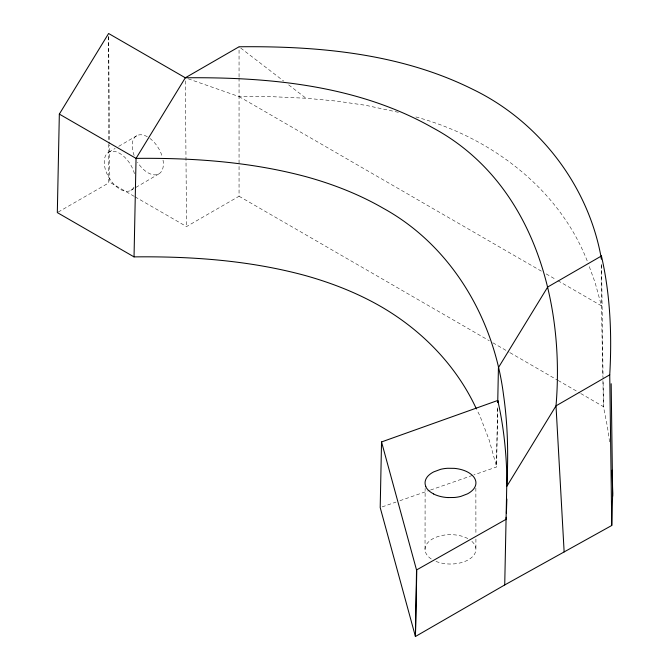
<?xml version="1.0" encoding="UTF-8"?>
<svg xmlns="http://www.w3.org/2000/svg" width="670" height="670" viewBox="0 0 670 670"><rect width="100%" height="100%" fill="white"/><g stroke="black" fill="none" stroke-linecap="round" stroke-linejoin="round"><path stroke-width="0.5" stroke-dasharray="3.35 2.51" d="M135.097 196.871L186.545 226.569L239.056 196.251L239.056 165.113M239.056 77.913L239.056 164.075M239.056 76.874L239.056 46.774M601.434 264.298L601.434 305.822L602.849 376.498M425.031 549.266L425.123 488.38M497.634 407.745L496.621 466.965L473.925 474.888M497.592 408.675L496.42 466.111L489.226 440.19L479.963 415.978L476.797 409.68M108.833 152.157L115.139 148.447M118.749 146.32L136.78 135.717M130.834 190.381L158.79 173.94M58.223 212.072L108.607 182.985L108.607 144.31M382.168 506.897L395.987 502.073M399.931 500.699L429.529 490.373M430.517 490.03L472.936 475.231M188.253 78.817L239.056 96.597L272.598 96.715L306.031 98.247L336.667 101.095L365.686 105.299L399.027 112.443M415.869 116.957L418.842 117.752C491.998 138.489 558.922 188.831 587.238 260.982L588.268 263.821M239.056 96.597L541.645 271.3M546.176 273.913L556.142 279.666M557.951 280.713L601.434 305.822L595.153 282.723L588.612 264.759M239.056 196.251L489.234 340.695M492.86 342.789L509.175 352.211M510.088 352.738L557.222 379.949M558.127 380.468L579.885 393.03M580.789 393.558L603.452 406.64L607.447 426.891L609.725 442.962M134.201 196.352L109.83 182.282L109.52 145.089M240.706 48.039L283.703 81.087M288.67 84.897L306.031 98.247M602.933 380.652L603.452 406.64L603.101 380.485M601.559 265.404L603.075 378.391M185.347 80.894L186.545 226.569M108.632 36.599L109.511 144.05M475.859 488.062L475.909 533.814M475.909 539.015L475.918 549.408M108.607 36.632L108.607 143.263M163.036 160.105A22.06 12.613 59.5 0 1 155.691 174.853A22.06 12.613 59.5 0 1 137.551 162.274M134.151 155.49A22.06 12.613 59.5 0 1 147.635 136.906M149.887 138.397A22.06 12.613 59.5 0 1 162.383 157.165M471.881 541.394A25.443 14.69 0 0 1 467.819 560.095A25.443 14.69 0 0 1 435.224 561.1M431.245 558.964A25.443 14.69 0 0 1 433.138 538.588A25.443 14.69 0 0 1 468.472 538.948M133.95 187.156A22.06 12.613 59.5 0 1 109.428 178.446A22.06 12.613 59.5 0 1 111.681 151.269A22.06 12.613 59.5 0 1 134.905 175.582"/><path stroke-width="1" d="M612.062 470.214L612.681 493.271L611.752 525.481L504.728 584.944L415.434 636.5L380.2 507.584L381.54 441.94L497.76 400.467L497.726 402.544L498.43 367.612L547.708 287.011L601.434 255.99L601.434 259.106C588.871 186.344 539.358 121.421 472.777 89.336C400.794 53.399 318.392 45.912 239.056 46.774L185.322 77.787L136.052 158.388L134.034 256.886C191.101 256.233 248.637 260.345 303.937 275.177A277.447 160.18 0 0 1 381.155 306.701C422 330.385 456.479 365.711 476.345 408.784M564.14 551.929L556.008 405.853C565.011 300.059 532.089 180.934 432.443 127.61C357.872 85.299 269.482 76.95 185.322 77.787L108.607 33.5L59.337 114.101L57.319 212.591L134.034 256.886M504.728 584.944L506.738 486.454C508.496 455.901 507.885 425.14 503.513 394.831C493.857 318.702 451.513 245.731 383.165 208.211A277.447 160.18 0 0 0 305.956 176.679C250.655 161.855 193.119 157.743 136.052 158.388L59.337 114.101M506.863 499.008L506.378 513.161M506.168 517.265L506.068 519.317L416.531 569.977L415.434 636.5L416.774 570.857L381.54 441.94M611.752 525.481L609.742 374.832C612.02 335.101 610.345 294.884 601.434 255.99M506.738 486.454L556.008 405.853L609.742 374.832M448.146 497.559L454.227 497.492A23.752 13.71 0 0 0 460.943 496.361L467.459 493.865A27.554 15.912 0 0 0 472.283 490.474L473.112 489.636A22.646 13.073 0 0 0 473.816 488.79A25.51 14.732 0 0 0 454.268 468.355L447.736 468.28A23.718 13.693 0 0 0 440.542 469.352L433.674 471.898A27.336 15.779 0 0 0 428.758 475.29L427.912 476.135A22.805 13.166 0 0 0 427.184 477.006A25.812 14.899 0 0 0 425.157 484.251L425.819 486.646M497.76 400.467C504.049 427.904 506.738 456.077 506.964 484.192M611.174 383.726L612.681 496.21M448.079 497.584A25.51 14.732 0 0 1 433.49 493.941M433.624 493.907A25.192 14.547 0 0 1 425.76 486.655"/></g></svg>
